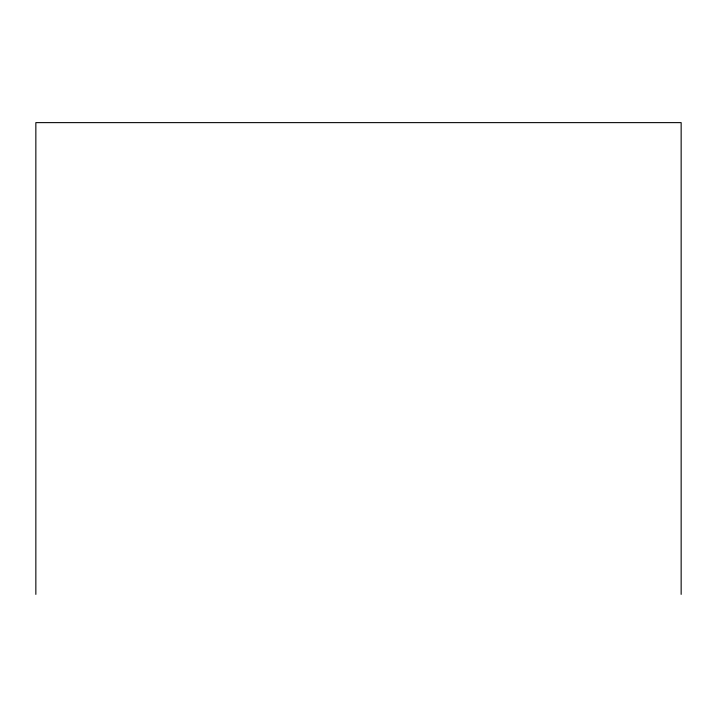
<?xml version="1.0" encoding="UTF-8"?>
<svg xmlns="http://www.w3.org/2000/svg" width="717" height="717" viewBox="0 0 717 717"><rect width="100%" height="100%" fill="white"/><g stroke="black" fill="none" stroke-linecap="round" stroke-linejoin="round"><path stroke-width="1.08" d="M681.15 594.375L681.15 122.625L35.85 122.625L35.85 594.375"/></g></svg>
